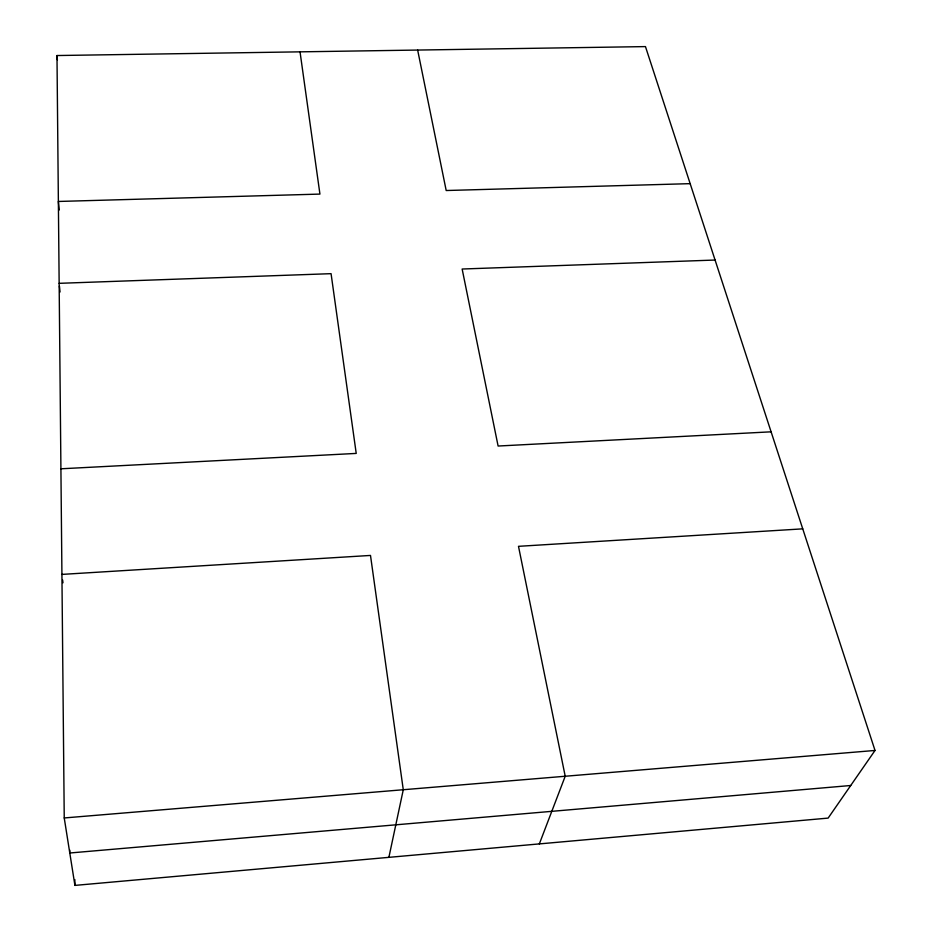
<?xml version="1.0" encoding="UTF-8"?>
<svg xmlns="http://www.w3.org/2000/svg" width="932" height="932" viewBox="0 0 932 932"><rect width="100%" height="100%" fill="white"/><g stroke="black" fill="none" stroke-linecap="round" stroke-linejoin="round"><path stroke-width="1.4" d="M388.889 857.347L403.276 789.742L370.493 555.437L61.92 574.403M539.348 843.903L565.211 776.251L518.495 546.327L802.743 528.852M875.02 750.458L828.129 818.098L74.921 885.4L64.238 817.958L56.98 55.536L645.468 46.6L875.02 750.458L64.238 817.958M850.73 785.501L69.784 853.001L69.76 850.101M60.918 468.796L356.222 453.418L331.07 273.67L59.147 283.328M771.102 431.819L498.107 446.032L462.144 269.022L715.077 260.04M690.169 183.651L446.195 190.524L417.653 50.06M300.034 51.843L319.932 194.089L58.367 201.463L59.205 210.026M62.63 580.007L62.98 582.803M59.45 286.229L60.044 292.019M56.98 55.536L57.365 59.764M74.84 879.587L74.921 885.4"/></g></svg>
